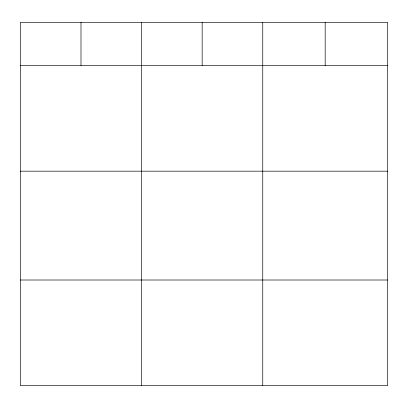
<?xml version="1.0" encoding="UTF-8"?>
<svg xmlns="http://www.w3.org/2000/svg" width="408" height="408" viewBox="0 0 408 408"><rect width="100%" height="100%" fill="white"/><g stroke="black" fill="none" stroke-linecap="round" stroke-linejoin="round"><path stroke-width="0.61" d="M387.6 65.535L387.6 385.647L20.4 385.647L20.4 22.353L387.6 22.353L387.6 65.535L20.4 65.535M20.4 171.171L387.6 171.171M20.4 280.01L387.6 280.01M325.176 22.353L325.176 65.535M262.752 22.353L262.752 385.647M202.164 22.353L202.164 65.535M141.576 22.353L141.576 385.647M80.988 22.353L80.988 65.535"/></g></svg>
